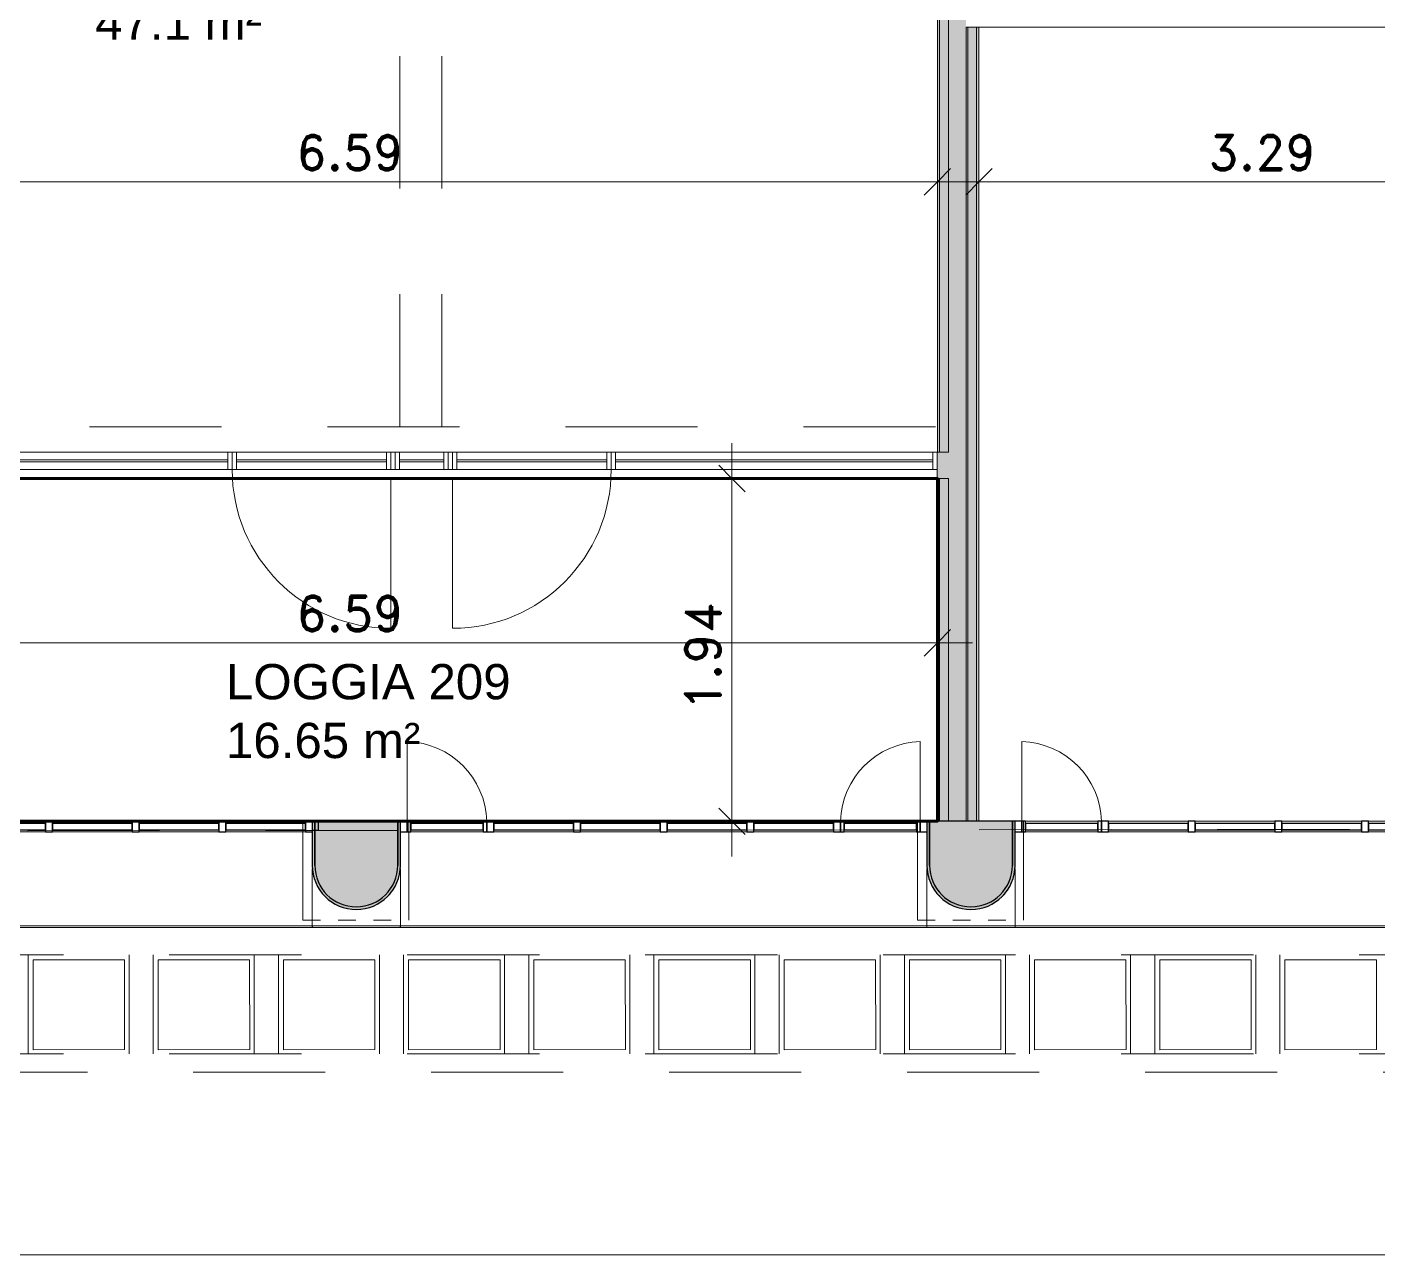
# Model space of a CAD drawing. Header units: metres. Extents: x -227.9 to -140, y 37.9 to 92.1.
# Drawn here: x -185.8 to -178.14, y 38.01 to 44.98 of the extents above; entities that cross this region are included whole.
import ezdxf

# ---------------------------------------------------------------- set-up
doc = ezdxf.new("R2010")
doc.units = ezdxf.units.M
doc.linetypes.add('JIS_02_0.7', pattern=[1.35, 0.75, -0.6])
doc.linetypes.add('Projeté', pattern=[0.003969, 0.002381, -0.001587])
for name, color, linetype, lineweight in [('A-ANNO-DIMS', 7, 'Continuous', 9), ('A-ANNO-DIMS-100', 7, 'Continuous', 9), ('A-AREA-IDEN', 7, 'Continuous', 9), ('A-COLS', 7, 'Continuous', 5), ('A-FLOR', 7, 'Continuous', 5), ('A-GLAZ', 7, 'Continuous', 5), ('A-WALL', 7, 'Continuous', 5), ('A-WALL-PATT', 7, 'Continuous', 13), ('I-WALL', 7, 'Continuous', 5), ('Q-SPCQ', 7, 'Continuous', 5)]:
    doc.layers.add(name, color=color, linetype=linetype, lineweight=lineweight)
doc.layers.add('A-DETL', color=94, linetype='Continuous', lineweight=5, true_color=0x00a600)
doc.layers.add('LOGGIA', color=131, linetype='Continuous')
doc.styles.add('Arial_1', font='arial.ttf', dxfattribs={"height": 0.2})
doc.styles.add('RomanD_B', font='', dxfattribs={"height": 0.2})
doc.styles.get('RomanD_B').set_extended_font_data('RomanD', bold=True)
doc.dimstyles.new('LAG-Romans_0_2', dxfattribs={"dimscale": 0.3048, "dimtxt": 0.200715, "dimasz": 0.492126, "dimexe": 0.787402, "dimexo": 0.0625, "dimgap": 0, "dimtad": 1, "dimrnd": 0.01, "dimzin": 0, "dimdsep": 46, "dimtxsty": 'RomanD_B', "dimblk1": 'OBLIQUE', "dimblk2": 'OBLIQUE', "dimsah": 1, "dimcen": 0.09, "dimdle": 0.656168, "dimazin": 0, "dimtfac": 1, "dimtdec": 4, "dimtix": 1, "dimtmove": 0, "dimatfit": 3, "dimfxl": 0.787402, "dimfxlon": 1, "dimtvp": 1, "dimtolj": 1, "dimtzin": 0, "dimarcsym": 2})

# ---------------------------------------------------------------- blocks, each defined once
blk = doc.blocks.new('LAG-B2020-FENÊTRE-12FT-02-02_02 - LAG-B2020-FENÊTRE-12FT-02-02_02-V9-MUC-LAG-PRO-PLA-ARC-TZN-N02-AG02Ec-Cote')
at = {"layer": 'A-GLAZ', "lineweight": 9}
for p, q in [((-0.76, -0.28), (-0.76, -0.732)), ((2.15, -0.28), (2.15, -0.732))]:
    blk.add_line(p, q, dxfattribs=at)
for centre, start, end in [((-0.7726, -0.2677), 271.55837, 358.4839), ((2.1626, -0.2677), 181.5161, 268.44163)]:
    blk.add_arc(centre, 0.4645, start, end, dxfattribs=at)
blk = doc.blocks.new('LAG-B2010_90-VIDE-COLONNE - LAG-B2010_90-VIDE-COLONNE-FAC-0_5_1_7-10796201-MUC-LAG-PRO-PLA-ARC-TZN-N02-AG02Ec-Cote')
at = {"layer": 'A-GLAZ', "linetype": 'Projeté', "lineweight": 9}
for p, q in [((0.2918, 0.28), (-0.3082, 0.28)), ((-0.3082, -0.28), (0.2918, -0.28))]:
    blk.add_line(p, q, dxfattribs=at)
at = {"layer": 'A-GLAZ', "lineweight": 9}
for p, q in [((-0.3082, 0.28), (-0.3082, -0.28)), ((0.2918, -0.28), (0.2918, 0.28))]:
    blk.add_line(p, q, dxfattribs=at)
blk = doc.blocks.new('LAG-rebord de fenêtre - LAG-rebord de fenêtre-V14-MUC-LAG-PRO-PLA-ARC-TZN-N02-AG02Ec-Cote')
at = {"layer": 'Q-SPCQ', "color": 9, "lineweight": 9, "true_color": 0xc0c0c0}
for p, q in [((0.5, 0.3549), (0, 0.3549)), ((0, 0.3451), (0, 0.3549)), ((0.5, 0.3451), (0, 0.3451)), ((0, 0.0224), (0, 0.345)), ((0.5, 0.3549), (0.5, 0.3451)), ((0.5, 0.345), (0.5, 0.0224)), ((0.3963, 0.2039), (0.3989, 0.2021)), ((0, 0.0224), (0.0045, 0.0524)), ((0.4965, 0.0474), (0.5, 0.0224))]:
    blk.add_line(p, q, dxfattribs=at)
at = {"layer": 'Q-SPCQ', "color": 9, "lineweight": 9, "true_color": 0xc0c0c0, "flags": 128}
for points in [[(0.0586, 0.1624), (0.062, 0.1663), (0.0753, 0.1802)], [(0.0997, 0.201), (0.1011, 0.2021), (0.1095, 0.208)], [(0.4295, 0.1754), (0.438, 0.1663), (0.4402, 0.1638)], [(0.0065, 0.0611), (0.0103, 0.0744), (0.0201, 0.1006)], [(0.0269, 0.1151), (0.0313, 0.1231), (0.0443, 0.1439)], [(0.4592, 0.1387), (0.4687, 0.1231), (0.472, 0.1171)], [(0.4822, 0.0953), (0.4897, 0.0744), (0.4927, 0.0638)]]:
    blk.add_lwpolyline(points, dxfattribs=at)
blk = doc.blocks.new('LAG-rebord de fenêtre - LAG-rebord de fenêtre-V15-MUC-LAG-PRO-PLA-ARC-TZN-N02-AG02Ec-Cote')
at = {"layer": 'Q-SPCQ', "color": 9, "lineweight": 9, "true_color": 0xc0c0c0}
for p, q in [((0.5, 0.3549), (0, 0.3549)), ((0, 0.3451), (0, 0.3549)), ((0.5, 0.3451), (0, 0.3451)), ((0, 0.0224), (0, 0.345)), ((0.5, 0.3549), (0.5, 0.3451)), ((0.5, 0.345), (0.5, 0.0224)), ((0.3973, 0.2032), (0.3989, 0.2021)), ((0, 0.0224), (0.0046, 0.0526)), ((0.4965, 0.047), (0.5, 0.0224))]:
    blk.add_line(p, q, dxfattribs=at)
at = {"layer": 'Q-SPCQ', "color": 9, "lineweight": 9, "true_color": 0xc0c0c0, "flags": 128}
for points in [[(0.0586, 0.1624), (0.062, 0.1663), (0.0752, 0.1801)], [(0.0997, 0.201), (0.1011, 0.2021), (0.1092, 0.2078)], [(0.4302, 0.1747), (0.438, 0.1663), (0.44, 0.164)], [(0.0065, 0.061), (0.0103, 0.0744), (0.0202, 0.1008)], [(0.0269, 0.115), (0.0313, 0.1231), (0.0444, 0.144)], [(0.4596, 0.1381), (0.4687, 0.1231), (0.4719, 0.1174)], [(0.4824, 0.0949), (0.4897, 0.0744), (0.4927, 0.0641)]]:
    blk.add_lwpolyline(points, dxfattribs=at)
blk = doc.blocks.new('LAG-B2020-FENÊTRE-12FT-02-02_02 Incendies - LAG-B2020-FENÊTRE-12FT-02-02_02P-V23-MUC-LAG-PRO-PLA-ARC-TZN-N02-AG02Ec-Cote')
at = {"layer": 'A-GLAZ', "lineweight": 9}
for p, q in [((2.19, 0.3229), (-0.8, 0.3229)), ((-0.8, 0.3131), (-0.8, 0.3229)), ((2.19, 0.3131), (-0.8, 0.3131)), ((2.19, 0.3229), (2.19, 0.3131)), ((2.19, 0.3131), (2.19, 0.28)), ((-0.8, -0.0104), (-0.8, 0.0003)), ((-0.76, -0.22), (-0.3083, -0.22)), ((-0.2683, -0.22), (0.1833, -0.22)), ((0.2233, -0.22), (0.675, -0.22)), ((0.715, -0.22), (1.1667, -0.22)), ((1.2267, -0.22), (1.6583, -0.22)), ((1.6983, -0.22), (2.13, -0.22)), ((-0.3083, -0.28), (-0.76, -0.28)), ((0.1833, -0.28), (-0.2683, -0.28)), ((0.675, -0.28), (0.2233, -0.28)), ((1.1667, -0.28), (0.715, -0.28)), ((1.6583, -0.28), (1.2267, -0.28)), ((2.13, -0.28), (1.6983, -0.28))]:
    blk.add_line(p, q, dxfattribs=at)
at = {"layer": 'A-GLAZ', "lineweight": 25}
for p, q in [((-0.76, -0.22), (-0.8, -0.22)), ((-0.8, -0.22), (-0.8, -0.28)), ((-0.76, -0.28), (-0.76, -0.22)), ((-0.2683, -0.22), (-0.3083, -0.22)), ((-0.3083, -0.22), (-0.3083, -0.28)), ((-0.2683, -0.28), (-0.2683, -0.22)), ((0.2233, -0.22), (0.1833, -0.22)), ((0.1833, -0.22), (0.1833, -0.28)), ((0.2233, -0.28), (0.2233, -0.22)), ((0.715, -0.22), (0.675, -0.22)), ((0.675, -0.22), (0.675, -0.28)), ((0.715, -0.28), (0.715, -0.22)), ((1.2067, -0.22), (1.1667, -0.22)), ((1.1667, -0.22), (1.1667, -0.28)), ((1.2267, -0.22), (1.2067, -0.22)), ((1.2067, -0.22), (1.2067, -0.28)), ((1.2067, -0.28), (1.2067, -0.22)), ((1.2267, -0.28), (1.2267, -0.22)), ((1.6983, -0.22), (1.6583, -0.22)), ((1.6583, -0.22), (1.6583, -0.28)), ((1.6983, -0.28), (1.6983, -0.22)), ((2.15, -0.22), (2.13, -0.22)), ((2.13, -0.22), (2.13, -0.28)), ((2.15, -0.28), (2.15, -0.22)), ((2.19, -0.22), (2.15, -0.22)), ((2.15, -0.22), (2.15, -0.28)), ((2.19, -0.28), (2.19, -0.22)), ((-0.8, -0.28), (-0.76, -0.28)), ((-0.3083, -0.232), (-0.76, -0.232)), ((-0.76, -0.232), (-0.76, -0.268)), ((-0.76, -0.268), (-0.3083, -0.268)), ((-0.3083, -0.268), (-0.3083, -0.232)), ((-0.3083, -0.28), (-0.2683, -0.28)), ((0.1833, -0.232), (-0.2683, -0.232)), ((-0.2683, -0.232), (-0.2683, -0.268)), ((-0.2683, -0.268), (0.1833, -0.268)), ((0.1833, -0.268), (0.1833, -0.232)), ((0.1833, -0.28), (0.2233, -0.28)), ((0.675, -0.232), (0.2233, -0.232)), ((0.2233, -0.232), (0.2233, -0.268)), ((0.2233, -0.268), (0.675, -0.268)), ((0.675, -0.268), (0.675, -0.232)), ((0.675, -0.28), (0.715, -0.28)), ((1.1667, -0.232), (0.715, -0.232)), ((0.715, -0.232), (0.715, -0.268)), ((0.715, -0.268), (1.1667, -0.268)), ((1.1667, -0.268), (1.1667, -0.232)), ((1.1667, -0.28), (1.2067, -0.28)), ((1.6583, -0.232), (1.2067, -0.232)), ((1.2067, -0.232), (1.2067, -0.268)), ((1.2067, -0.268), (1.6583, -0.268)), ((1.2067, -0.28), (1.2267, -0.28)), ((1.6583, -0.268), (1.6583, -0.232)), ((1.6583, -0.28), (1.6983, -0.28)), ((2.13, -0.232), (1.6983, -0.232)), ((1.6983, -0.232), (1.6983, -0.268)), ((1.6983, -0.268), (2.13, -0.268)), ((2.13, -0.268), (2.13, -0.232)), ((2.13, -0.28), (2.15, -0.28)), ((2.15, -0.28), (2.19, -0.28))]:
    blk.add_line(p, q, dxfattribs=at)
blk = doc.blocks.new('MUC-LAG-DCE-M3D-ARC-FAC-TNV-v21_rvt-1-MUC-LAG-PRO-PLA-ARC-TZN-N02-AG02Ec-Cote')
at = {"layer": 'A-COLS', "true_color": 0x808080}
for points in [[(-183.9339, 39.9697), (-183.8783, 39.976), (-183.8255, 39.9945), (-183.7781, 40.0243), (-183.7385, 40.0639), (-183.7087, 40.1113), (-183.6902, 40.1641), (-183.6839, 40.2197), (-183.6839, 40.4697), (-183.6989, 40.4697), (-183.6989, 40.2197), (-183.7048, 40.1674), (-183.7222, 40.1178), (-183.7502, 40.0732), (-183.7874, 40.036), (-183.832, 40.008), (-183.8816, 39.9906), (-183.9339, 39.9847), (-183.9862, 39.9906), (-184.0359, 40.008), (-184.0805, 40.036), (-184.1177, 40.0732), (-184.1457, 40.1178), (-184.163, 40.1674), (-184.1689, 40.2197), (-184.1689, 40.4697), (-184.1817, 40.4697), (-184.1817, 40.4097), (-184.1839, 40.4097), (-184.1839, 40.2197), (-184.1777, 40.1641), (-184.1592, 40.1113), (-184.1294, 40.0639), (-184.0898, 40.0243), (-184.0424, 39.9945), (-183.9896, 39.976)], [(-183.9339, 39.9847), (-183.8816, 39.9906), (-183.832, 40.008), (-183.7874, 40.036), (-183.7502, 40.0732), (-183.7222, 40.1178), (-183.7048, 40.1674), (-183.6989, 40.2197), (-183.6989, 40.4697), (-184.1689, 40.4697), (-184.1689, 40.2197), (-184.163, 40.1674), (-184.1457, 40.1178), (-184.1177, 40.0732), (-184.0805, 40.036), (-184.0359, 40.008), (-183.9862, 39.9906)]]:
    blk.add_hatch(color=8, dxfattribs=at).paths.add_polyline_path(points)
at = {"layer": 'A-WALL', "true_color": 0x808080}
h = blk.add_hatch(color=8, dxfattribs=at)
h.paths.add_polyline_path([(-187.178, 40.3697), (-187.1717, 40.3697), (-187.1717, 40.4697), (-187.218, 40.4697), (-187.218, 40.4197), (-187.178, 40.4197), (-187.178, 40.4097)])
h.paths.add_polyline_path([(-184.1817, 40.4197), (-184.148, 40.4197), (-184.148, 40.4697), (-184.1817, 40.4697)])
for points in [[(-180.4469, 39.9697), (-180.3913, 39.976), (-180.3385, 39.9945), (-180.2911, 40.0243), (-180.2515, 40.0639), (-180.2217, 40.1113), (-180.2032, 40.1641), (-180.1969, 40.2197), (-180.1969, 40.4697), (-180.2119, 40.4697), (-180.2119, 40.2197), (-180.2178, 40.1674), (-180.2352, 40.1178), (-180.2632, 40.0732), (-180.3004, 40.036), (-180.345, 40.008), (-180.3946, 39.9906), (-180.4469, 39.9847), (-180.4992, 39.9906), (-180.5489, 40.008), (-180.5935, 40.036), (-180.6307, 40.0732), (-180.6587, 40.1178), (-180.676, 40.1674), (-180.6819, 40.2197), (-180.6819, 40.4697), (-180.6969, 40.4697), (-180.6969, 40.2197), (-180.6907, 40.1641), (-180.6722, 40.1113), (-180.6424, 40.0639), (-180.6028, 40.0243), (-180.5554, 39.9945), (-180.5026, 39.976)], [(-180.4469, 39.9847), (-180.3946, 39.9906), (-180.345, 40.008), (-180.3004, 40.036), (-180.2632, 40.0732), (-180.2352, 40.1178), (-180.2178, 40.1674), (-180.2119, 40.2197), (-180.2119, 40.4697), (-180.6819, 40.4697), (-180.6819, 40.2197), (-180.676, 40.1674), (-180.6587, 40.1178), (-180.6307, 40.0732), (-180.5935, 40.036), (-180.5489, 40.008), (-180.4992, 39.9906)]]:
    blk.add_hatch(color=8, dxfattribs=at).paths.add_polyline_path(points)
at = {"layer": 'A-COLS', "lineweight": 25}
for p, q in [((-184.1689, 40.4697), (-184.1817, 40.4697)), ((-183.6989, 40.4697), (-184.1689, 40.4697)), ((-184.1689, 40.4697), (-184.1689, 40.2197)), ((-184.1689, 40.2197), (-184.1689, 40.4697)), ((-183.6989, 40.2197), (-183.6989, 40.4697)), ((-183.6839, 40.4697), (-183.6989, 40.4697)), ((-183.6989, 40.4697), (-183.6989, 40.2197)), ((-183.6839, 40.2197), (-183.6839, 40.4697)), ((-184.1839, 40.4097), (-184.1839, 40.2197))]:
    blk.add_line(p, q, dxfattribs=at)
for radius in [0.25, 0.235, 0.235]:
    blk.add_arc((-183.9339, 40.2197), radius, 179.99996, 359.99996, dxfattribs=at)
at = {"layer": 'A-FLOR', "lineweight": 9}
blk.add_line((-189.8128, 38.0097), (-150.4106, 38.0097), dxfattribs=at)
at = {"layer": 'A-GLAZ', "lineweight": 25}
for p, q in [((-183.6852, 40.4697), (-183.6852, 40.4097)), ((-183.6452, 40.4697), (-183.6852, 40.4697)), ((-183.6452, 40.4097), (-183.6452, 40.4697)), ((-183.6252, 40.4697), (-183.6452, 40.4697)), ((-183.6452, 40.4697), (-183.6452, 40.4097)), ((-183.6252, 40.4097), (-183.6252, 40.4697)), ((-183.2136, 40.4697), (-183.2136, 40.4097)), ((-183.1936, 40.4697), (-183.2136, 40.4697)), ((-183.1536, 40.4697), (-183.1936, 40.4697)), ((-183.1936, 40.4697), (-183.1936, 40.4097)), ((-183.1936, 40.4097), (-183.1936, 40.4697)), ((-183.1536, 40.4097), (-183.1536, 40.4697)), ((-182.6619, 40.4697), (-182.7019, 40.4697)), ((-182.7019, 40.4697), (-182.7019, 40.4097)), ((-182.6619, 40.4097), (-182.6619, 40.4697)), ((-182.1702, 40.4697), (-182.2102, 40.4697)), ((-182.2102, 40.4697), (-182.2102, 40.4097)), ((-182.1702, 40.4097), (-182.1702, 40.4697)), ((-181.6786, 40.4697), (-181.7186, 40.4697)), ((-181.7186, 40.4697), (-181.7186, 40.4097)), ((-181.6786, 40.4097), (-181.6786, 40.4697)), ((-181.1869, 40.4697), (-181.2269, 40.4697)), ((-181.2269, 40.4697), (-181.2269, 40.4097)), ((-181.1869, 40.4097), (-181.1869, 40.4697)), ((-181.1869, 40.4697), (-181.1869, 40.4097)), ((-181.1669, 40.4697), (-181.1869, 40.4697)), ((-181.1669, 40.4097), (-181.1669, 40.4697)), ((-180.7352, 40.4697), (-180.7552, 40.4697)), ((-180.7552, 40.4697), (-180.7552, 40.4097)), ((-180.6952, 40.4697), (-180.7352, 40.4697)), ((-180.7352, 40.4697), (-180.7352, 40.4097)), ((-180.7352, 40.4097), (-180.7352, 40.4697)), ((-180.6952, 40.4097), (-180.6952, 40.4697)), ((-180.1982, 40.4697), (-180.1982, 40.4097)), ((-180.1582, 40.4697), (-180.1982, 40.4697)), ((-180.1582, 40.4097), (-180.1582, 40.4697)), ((-180.1382, 40.4697), (-180.1582, 40.4697)), ((-180.1582, 40.4697), (-180.1582, 40.4097)), ((-180.1382, 40.4097), (-180.1382, 40.4697)), ((-179.7266, 40.4697), (-179.7266, 40.4097)), ((-179.7066, 40.4697), (-179.7266, 40.4697)), ((-179.6666, 40.4697), (-179.7066, 40.4697)), ((-179.7066, 40.4697), (-179.7066, 40.4097)), ((-179.7066, 40.4097), (-179.7066, 40.4697)), ((-179.6666, 40.4097), (-179.6666, 40.4697)), ((-179.1749, 40.4697), (-179.2149, 40.4697)), ((-179.2149, 40.4697), (-179.2149, 40.4097)), ((-179.1749, 40.4097), (-179.1749, 40.4697)), ((-178.6832, 40.4697), (-178.7232, 40.4697)), ((-178.7232, 40.4697), (-178.7232, 40.4097)), ((-178.6832, 40.4097), (-178.6832, 40.4697)), ((-178.1916, 40.4697), (-178.2316, 40.4697)), ((-178.2316, 40.4697), (-178.2316, 40.4097)), ((-178.1916, 40.4097), (-178.1916, 40.4697)), ((-183.6852, 40.4097), (-183.6452, 40.4097)), ((-183.6452, 40.4097), (-183.6252, 40.4097)), ((-183.2136, 40.4577), (-183.6252, 40.4577)), ((-183.6252, 40.4577), (-183.6252, 40.4217)), ((-183.6252, 40.4217), (-183.2136, 40.4217)), ((-183.2136, 40.4217), (-183.2136, 40.4577)), ((-183.2136, 40.4097), (-183.1936, 40.4097)), ((-183.1936, 40.4097), (-183.1536, 40.4097)), ((-182.7019, 40.4577), (-183.1536, 40.4577)), ((-183.1536, 40.4577), (-183.1536, 40.4217)), ((-183.1536, 40.4217), (-182.7019, 40.4217)), ((-182.7019, 40.4217), (-182.7019, 40.4577)), ((-182.7019, 40.4097), (-182.6619, 40.4097)), ((-182.2102, 40.4577), (-182.6619, 40.4577)), ((-182.6619, 40.4577), (-182.6619, 40.4217)), ((-182.6619, 40.4217), (-182.2102, 40.4217)), ((-182.2102, 40.4217), (-182.2102, 40.4577)), ((-182.2102, 40.4097), (-182.1702, 40.4097)), ((-181.7186, 40.4577), (-182.1702, 40.4577)), ((-182.1702, 40.4577), (-182.1702, 40.4217)), ((-182.1702, 40.4217), (-181.7186, 40.4217)), ((-181.7186, 40.4217), (-181.7186, 40.4577)), ((-181.7186, 40.4097), (-181.6786, 40.4097)), ((-181.2269, 40.4577), (-181.6786, 40.4577)), ((-181.6786, 40.4577), (-181.6786, 40.4217)), ((-181.6786, 40.4217), (-181.2269, 40.4217)), ((-181.2269, 40.4217), (-181.2269, 40.4577)), ((-181.2269, 40.4097), (-181.1869, 40.4097)), ((-181.1869, 40.4097), (-181.1669, 40.4097)), ((-180.7552, 40.4577), (-181.1669, 40.4577)), ((-181.1669, 40.4577), (-181.1669, 40.4217)), ((-181.1669, 40.4217), (-180.7552, 40.4217)), ((-180.7552, 40.4217), (-180.7552, 40.4577)), ((-180.7552, 40.4097), (-180.7352, 40.4097)), ((-180.7352, 40.4097), (-180.6952, 40.4097)), ((-180.1982, 40.4097), (-180.1582, 40.4097)), ((-180.1582, 40.4097), (-180.1382, 40.4097)), ((-179.7266, 40.4577), (-180.1382, 40.4577)), ((-180.1382, 40.4577), (-180.1382, 40.4217)), ((-180.1382, 40.4217), (-179.7266, 40.4217)), ((-179.7266, 40.4217), (-179.7266, 40.4577)), ((-179.7266, 40.4097), (-179.7066, 40.4097)), ((-179.7066, 40.4097), (-179.6666, 40.4097)), ((-179.2149, 40.4577), (-179.6666, 40.4577)), ((-179.6666, 40.4577), (-179.6666, 40.4217)), ((-179.6666, 40.4217), (-179.2149, 40.4217)), ((-179.2149, 40.4217), (-179.2149, 40.4577)), ((-179.2149, 40.4097), (-179.1749, 40.4097)), ((-178.7232, 40.4577), (-179.1749, 40.4577)), ((-179.1749, 40.4577), (-179.1749, 40.4217)), ((-179.1749, 40.4217), (-178.7232, 40.4217)), ((-178.7232, 40.4217), (-178.7232, 40.4577)), ((-178.7232, 40.4097), (-178.6832, 40.4097)), ((-178.2316, 40.4577), (-178.6832, 40.4577)), ((-178.6832, 40.4577), (-178.6832, 40.4217)), ((-178.6832, 40.4217), (-178.2316, 40.4217)), ((-178.2316, 40.4217), (-178.2316, 40.4577)), ((-178.2316, 40.4097), (-178.1916, 40.4097)), ((-177.7399, 40.4577), (-178.1916, 40.4577)), ((-178.1916, 40.4577), (-178.1916, 40.4217)), ((-178.1916, 40.4217), (-177.7399, 40.4217))]:
    blk.add_line(p, q, dxfattribs=at)
at = {"layer": 'A-GLAZ', "lineweight": 9}
for p, q in [((-183.6252, 40.4697), (-183.2136, 40.4697)), ((-183.1536, 40.4697), (-182.7019, 40.4697)), ((-182.6619, 40.4697), (-182.2102, 40.4697)), ((-182.1702, 40.4697), (-181.7186, 40.4697)), ((-181.6786, 40.4697), (-181.2269, 40.4697)), ((-181.1669, 40.4697), (-180.7552, 40.4697)), ((-180.1382, 40.4697), (-179.7266, 40.4697)), ((-179.6666, 40.4697), (-179.2149, 40.4697)), ((-179.1749, 40.4697), (-178.7232, 40.4697)), ((-178.6832, 40.4697), (-178.2316, 40.4697)), ((-178.1916, 40.4697), (-177.7399, 40.4697)), ((-183.2136, 40.4097), (-183.6252, 40.4097)), ((-183.1536, 40.4097), (-182.7019, 40.4097)), ((-182.6619, 40.4097), (-182.2102, 40.4097)), ((-182.1702, 40.4097), (-181.7186, 40.4097)), ((-181.6786, 40.4097), (-181.2269, 40.4097)), ((-180.7552, 40.4097), (-181.1669, 40.4097)), ((-179.7266, 40.4097), (-180.1382, 40.4097)), ((-179.6666, 40.4097), (-179.2149, 40.4097)), ((-179.1749, 40.4097), (-178.7232, 40.4097)), ((-178.6832, 40.4097), (-178.2316, 40.4097)), ((-178.1916, 40.4097), (-177.7399, 40.4097)), ((-183.6852, 40.1916), (-183.6852, 40.2083)), ((-180.6952, 40.2045), (-180.6952, 40.1917)), ((-180.1982, 40.1917), (-180.1982, 40.2083)), ((-183.6852, 39.8668), (-183.6852, 39.8766)), ((-183.6852, 39.8766), (-180.6967, 39.8766)), ((-183.6852, 39.8668), (-180.6952, 39.8668)), ((-180.1982, 39.8668), (-177.2082, 39.8668)), ((-180.1967, 39.8766), (-177.2097, 39.8766))]:
    blk.add_line(p, q, dxfattribs=at)
at = {"layer": 'A-WALL', "lineweight": 25}
for p, q in [((-184.148, 40.4697), (-184.1817, 40.4697)), ((-184.148, 40.4197), (-184.148, 40.4697)), ((-180.6819, 40.4697), (-180.6969, 40.4697)), ((-180.6969, 40.4697), (-180.6969, 40.2197)), ((-180.2119, 40.4697), (-180.6819, 40.4697)), ((-180.6819, 40.4697), (-180.6819, 40.2197)), ((-180.6819, 40.2197), (-180.6819, 40.4697)), ((-180.2119, 40.2197), (-180.2119, 40.4697)), ((-180.1969, 40.4697), (-180.2119, 40.4697)), ((-180.2119, 40.4697), (-180.2119, 40.2197)), ((-180.1969, 40.2197), (-180.1969, 40.4697)), ((-184.1817, 40.4197), (-184.148, 40.4197))]:
    blk.add_line(p, q, dxfattribs=at)
for radius in [0.25, 0.235, 0.235]:
    blk.add_arc((-180.4469, 40.2197), radius, 179.99996, 359.99996, dxfattribs=at)
at = {"layer": 'A-GLAZ', "lineweight": 9, "rotation": 180}
for name, p in [('LAG-B2020-FENÊTRE-12FT-02-02_02 - LAG-B2020-FENÊTRE-12FT-02-02_02-V9-MUC-LAG-PRO-PLA-ARC-TZN-N02-AG02Ec-Cote', (-181.4952, 40.1897)), ('LAG-B2020-FENÊTRE-12FT-02-02_02 - LAG-B2020-FENÊTRE-12FT-02-02_02-V9-MUC-LAG-PRO-PLA-ARC-TZN-N02-AG02Ec-Cote', (-178.0082, 40.1897)), ('LAG-B2020-FENÊTRE-12FT-02-02_02 Incendies - LAG-B2020-FENÊTRE-12FT-02-02_02P-V23-MUC-LAG-PRO-PLA-ARC-TZN-N02-AG02Ec-Cote', (-184.9817, 40.1897)), ('LAG-B2010_90-VIDE-COLONNE - LAG-B2010_90-VIDE-COLONNE-FAC-0_5_1_7-10796201-MUC-LAG-PRO-PLA-ARC-TZN-N02-AG02Ec-Cote', (-183.9447, 40.1897)), ('LAG-B2010_90-VIDE-COLONNE - LAG-B2010_90-VIDE-COLONNE-FAC-0_5_1_7-10796201-MUC-LAG-PRO-PLA-ARC-TZN-N02-AG02Ec-Cote', (-180.4577, 40.1897))]:
    blk.add_blockref(name, p, dxfattribs=at)
at = {"layer": 'Q-SPCQ', "lineweight": 9, "rotation": 180}
for name, p in [('LAG-rebord de fenêtre - LAG-rebord de fenêtre-V15-MUC-LAG-PRO-PLA-ARC-TZN-N02-AG02Ec-Cote', (-183.6837, 40.2217)), ('LAG-rebord de fenêtre - LAG-rebord de fenêtre-V14-MUC-LAG-PRO-PLA-ARC-TZN-N02-AG02Ec-Cote', (-180.1967, 40.2217))]:
    blk.add_blockref(name, p, dxfattribs=at)
blk = doc.blocks.new('LAG-C1020-FENÊTRE-12FT-22-01 - LAG-C1020-FENÊTRE-12FT-22-01-13044332-MUC-LAG-PRO-PLA-ARC-TZN-N02-AG02Ec-Cote')
at = {"layer": 'A-GLAZ', "lineweight": 13}
for p, q in [((-3.03, 0.075), (-3.005, 0.075)), ((-3.005, 0.075), (-3.005, -0.025)), ((-3.005, 0.03), (-0.475, 0.03)), ((-3.005, 0.02), (-3.005, 0.03)), ((-0.475, 0.02), (-3.005, 0.02)), ((-0.475, -0.025), (-0.475, 0.075)), ((-0.475, 0.075), (-0.45, 0.075)), ((-0.475, 0.03), (-0.475, 0.02)), ((-0.45, 0.075), (-0.425, 0.075)), ((-0.45, -0.025), (-0.45, 0.075)), ((-0.45, 0.075), (-0.45, -0.025)), ((-0.425, 0.075), (-0.425, -0.025)), ((-0.425, 0.02), (-0.425, 0.03)), ((-0.425, 0.03), (0.425, 0.03)), ((0.425, 0.02), (-0.425, 0.02)), ((0.425, 0.075), (0.45, 0.075)), ((0.425, -0.025), (0.425, 0.075)), ((0.425, 0.03), (0.425, 0.02)), ((0.45, 0.075), (0.45, -0.025)), ((0.45, 0.075), (0.475, 0.075)), ((0.45, -0.025), (0.45, 0.075)), ((0.475, 0.075), (0.475, -0.025)), ((-3.005, -0.025), (-3.03, -0.025)), ((-0.45, -0.025), (-0.475, -0.025)), ((-0.425, -0.025), (-0.45, -0.025)), ((0.45, -0.025), (0.425, -0.025)), ((0.475, -0.025), (0.45, -0.025))]:
    blk.add_line(p, q, dxfattribs=at)
at = {"layer": 'A-GLAZ'}
for p, q in [((-0.475, 0.075), (-3.005, 0.075)), ((-0.425, 0.075), (0.425, 0.075)), ((-3.005, -0.025), (-0.475, -0.025)), ((0.425, -0.025), (-0.425, -0.025)), ((0.45, -0.075), (0.45, -0.925))]:
    blk.add_line(p, q, dxfattribs=at)
blk.add_arc((0.45, -0.025), 0.9, 180, 270, dxfattribs=at)
blk = doc.blocks.new('LAG-C1020-FENÊTRE-12FT-22-01 - LAG-C1020-FENÊTRE-12FT-22-01-13044008-MUC-LAG-PRO-PLA-ARC-TZN-N02-AG02Ec-Cote')
at = {"layer": 'A-GLAZ'}
for p, q in [((0.45, 0.075), (0.45, 0.925)), ((-2.275, 0.025), (-0.475, 0.025)), ((0.425, 0.025), (-0.425, 0.025)), ((-0.475, -0.075), (-2.275, -0.075)), ((-0.425, -0.075), (0.425, -0.075))]:
    blk.add_line(p, q, dxfattribs=at)
at = {"layer": 'A-GLAZ', "lineweight": 13}
for p, q in [((-2.275, 0.025), (-2.3, 0.025)), ((-2.275, -0.075), (-2.275, 0.025)), ((-0.45, 0.025), (-0.475, 0.025)), ((-0.475, 0.025), (-0.475, -0.075)), ((-0.425, 0.025), (-0.45, 0.025)), ((-0.45, 0.025), (-0.45, -0.075)), ((-0.45, -0.075), (-0.45, 0.025)), ((-0.425, -0.075), (-0.425, 0.025)), ((0.45, 0.025), (0.425, 0.025)), ((0.425, 0.025), (0.425, -0.075)), ((0.45, -0.075), (0.45, 0.025)), ((0.475, 0.025), (0.45, 0.025)), ((0.45, 0.025), (0.45, -0.075)), ((0.475, -0.075), (0.475, 0.025)), ((-2.3, -0.075), (-2.275, -0.075)), ((-0.475, -0.02), (-2.275, -0.02)), ((-2.275, -0.02), (-2.275, -0.03)), ((-2.275, -0.03), (-0.475, -0.03)), ((-0.475, -0.03), (-0.475, -0.02)), ((-0.475, -0.075), (-0.45, -0.075)), ((-0.45, -0.075), (-0.425, -0.075)), ((0.425, -0.02), (-0.425, -0.02)), ((-0.425, -0.02), (-0.425, -0.03)), ((-0.425, -0.03), (0.425, -0.03)), ((0.425, -0.03), (0.425, -0.02)), ((0.425, -0.075), (0.45, -0.075)), ((0.45, -0.075), (0.475, -0.075))]:
    blk.add_line(p, q, dxfattribs=at)
at = {"layer": 'A-GLAZ'}
blk.add_arc((0.45, 0.025), 0.9, 90, 180, dxfattribs=at)
blk = doc.blocks.new('LAG-C1020-FENÊTRE-12FT-22-02 - LAG-C1020-FENÊTRE-12FT-22-02-02-15471733-MUC-LAG-PRO-PLA-ARC-TZN-N02-AG02Ec-Cote')
at = {"layer": 'A-GLAZ', "lineweight": 13}
for p, q in [((-1.525, 0.025), (-1.55, 0.025)), ((-1.55, 0.025), (-1.55, -0.075)), ((-1.525, -0.075), (-1.525, 0.025)), ((-1.25, 0.025), (-1.275, 0.025)), ((-1.275, 0.025), (-1.275, -0.075)), ((-1.25, -0.075), (-1.25, 0.025)), ((-1.55, -0.075), (-1.525, -0.075)), ((-1.275, -0.02), (-1.525, -0.02)), ((-1.525, -0.02), (-1.525, -0.03)), ((-1.525, -0.03), (-1.275, -0.03)), ((-1.275, -0.03), (-1.275, -0.02)), ((-1.275, -0.075), (-1.25, -0.075))]:
    blk.add_line(p, q, dxfattribs=at)
at = {"layer": 'A-GLAZ'}
for p, q in [((-1.525, 0.025), (-1.275, 0.025)), ((-1.275, -0.075), (-1.525, -0.075))]:
    blk.add_line(p, q, dxfattribs=at)
blk = doc.blocks.new('DIMBLOCK7-MUC-LAG-PRO-PLA-ARC-TZN-N02-AG02Ec-Cote')
at = {"layer": 'A-ANNO-DIMS-100', "transparency": 16777216}
for p, q in [((-180.4016, 44.3371), (-180.4016, 43.8571)), ((-180.4016, 44.0971), (-180.4016, 44.3371)), ((-177.1104, 44.3371), (-177.1104, 43.8571)), ((-177.1104, 44.0971), (-177.1104, 44.3371)), ((-180.6016, 44.0971), (-176.9104, 44.0971))]:
    blk.add_line(p, q, dxfattribs=at)
at = {"layer": 'A-ANNO-DIMS-100', "lineweight": 25, "transparency": 16777216}
for p, q in [((-180.4016, 44.0971), (-180.3266, 44.1721)), ((-177.1104, 44.0971), (-177.0354, 44.1721)), ((-180.4016, 44.0971), (-180.4766, 44.0221)), ((-177.1104, 44.0971), (-177.1854, 44.0221))]:
    blk.add_line(p, q, dxfattribs=at)
at = {"layer": 'A-ANNO-DIMS-100', "color": 0, "transparency": 16777216, "insert": (-179.0995, 44.3627), "char_height": 0.2, "width": 0.824475, "attachment_point": 1, "line_spacing_factor": 1.146391, "style": 'RomanD_B'}
blk.add_mtext('3.29', dxfattribs=at)
blk = doc.blocks.new('_Oblique')
at = {"color": 0, "linetype": 'ByBlock', "lineweight": -2}
blk.add_line((-0.5, -0.5), (0.5, 0.5), dxfattribs=at)
blk = doc.blocks.new('DIMBLOCK133-MUC-LAG-PRO-PLA-ARC-TZN-N02-AG02Ec-Cote')
at = {"layer": 'A-ANNO-DIMS-100', "transparency": 16777216}
for p, q in [((-187.2244, 44.3371), (-187.2244, 43.8571)), ((-187.2244, 44.0971), (-187.2244, 44.3371)), ((-180.6376, 44.3371), (-180.6376, 43.8571)), ((-180.6376, 44.0971), (-180.6376, 44.3371)), ((-187.4244, 44.0971), (-180.4376, 44.0971))]:
    blk.add_line(p, q, dxfattribs=at)
at = {"layer": 'A-ANNO-DIMS-100', "lineweight": 25, "transparency": 16777216}
for p, q in [((-187.2244, 44.0971), (-187.1494, 44.1721)), ((-180.6376, 44.0971), (-180.5626, 44.1721)), ((-187.2244, 44.0971), (-187.2994, 44.0221)), ((-180.6376, 44.0971), (-180.7126, 44.0221))]:
    blk.add_line(p, q, dxfattribs=at)
at = {"layer": 'A-ANNO-DIMS-100', "color": 0, "transparency": 16777216, "insert": (-184.2745, 44.3627), "char_height": 0.2, "width": 0.824475, "attachment_point": 1, "line_spacing_factor": 1.146391, "style": 'RomanD_B'}
blk.add_mtext('6.59', dxfattribs=at)
blk = doc.blocks.new('DIMBLOCK134-MUC-LAG-PRO-PLA-ARC-TZN-N02-AG02Ec-Cote')
at = {"layer": 'A-ANNO-DIMS-100', "transparency": 16777216}
for p, q in [((-187.2244, 41.7225), (-187.2244, 41.2425)), ((-187.2244, 41.4825), (-187.2244, 41.7225)), ((-180.6376, 41.7225), (-180.6376, 41.2425)), ((-180.6376, 41.4825), (-180.6376, 41.7225)), ((-187.4244, 41.4825), (-180.4376, 41.4825))]:
    blk.add_line(p, q, dxfattribs=at)
at = {"layer": 'A-ANNO-DIMS-100', "lineweight": 25, "transparency": 16777216}
for p, q in [((-187.2244, 41.4825), (-187.1494, 41.5575)), ((-180.6376, 41.4825), (-180.5626, 41.5575)), ((-187.2244, 41.4825), (-187.2994, 41.4075)), ((-180.6376, 41.4825), (-180.7126, 41.4075))]:
    blk.add_line(p, q, dxfattribs=at)
at = {"layer": 'A-ANNO-DIMS-100', "color": 0, "transparency": 16777216, "insert": (-184.2745, 41.7481), "char_height": 0.2, "width": 0.824475, "attachment_point": 1, "line_spacing_factor": 1.146391, "style": 'RomanD_B'}
blk.add_mtext('6.59', dxfattribs=at)
blk = doc.blocks.new('DIMBLOCK146-MUC-LAG-PRO-PLA-ARC-TZN-N02-AG02Ec-Cote')
at = {"layer": 'A-ANNO-DIMS-100', "transparency": 16777216}
for p, q in [((-181.8028, 40.2697), (-181.8028, 42.6146)), ((-182.0428, 42.4146), (-181.5628, 42.4146)), ((-181.8028, 42.4146), (-182.0428, 42.4146)), ((-182.0428, 40.4697), (-181.5628, 40.4697)), ((-181.8028, 40.4697), (-182.0428, 40.4697))]:
    blk.add_line(p, q, dxfattribs=at)
at = {"layer": 'A-ANNO-DIMS-100', "lineweight": 25, "transparency": 16777216}
for p, q in [((-181.8028, 42.4146), (-181.8778, 42.4896)), ((-181.8028, 42.4146), (-181.7278, 42.3396)), ((-181.8028, 40.4697), (-181.8778, 40.5447)), ((-181.8028, 40.4697), (-181.7278, 40.3947))]:
    blk.add_line(p, q, dxfattribs=at)
at = {"layer": 'A-ANNO-DIMS-100', "color": 0, "transparency": 16777216, "insert": (-182.0684, 41.0987), "char_height": 0.2, "width": 0.824475, "attachment_point": 1, "rotation": 90, "line_spacing_factor": 1.146391, "style": 'RomanD_B'}
blk.add_mtext('1.94', dxfattribs=at)

msp = doc.modelspace()

# ---------------------------------------------------------------- hatches: boundary and pattern name
at = {"layer": 'A-WALL-PATT', "lineweight": 5, "true_color": 0xaaaaaa}
h = msp.add_hatch(color=253, dxfattribs=at)
h.paths.add_polyline_path([(-180.4746, 40.4697), (-180.4646, 40.4697), (-180.4646, 44.9755), (-180.4746, 44.9755), (-180.4746, 41.3524)])
h.paths.add_polyline_path([(-180.4746, 45.0755), (-180.4646, 45.0755), (-180.4646, 47.7235), (-180.4746, 47.7235), (-180.4746, 45.6389)])
at = {"layer": 'I-WALL', "true_color": 0xaaaaaa}
msp.add_hatch(color=253, dxfattribs=at).paths.add_polyline_path([(-180.5746, 40.4697), (-180.4746, 40.4697), (-180.4746, 47.7235), (-180.5746, 47.7235), (-180.5746, 41.3524)])
h = msp.add_hatch(color=253, dxfattribs=at)
h.paths.add_polyline_path([(-180.6246, 40.4697), (-180.6246, 42.4146), (-180.6376, 42.4146), (-180.6376, 40.4697)])
h.paths.add_polyline_path([(-180.6376, 42.5646), (-180.6246, 42.5646), (-180.6246, 47.4208), (-180.6376, 47.4208), (-180.6376, 43.4957)])
h.paths.add_polyline_path([(-180.6376, 47.5208), (-180.6246, 47.5208), (-180.6246, 47.6475), (-180.6376, 47.6475)])
h = msp.add_hatch(color=253, dxfattribs=at)
h.paths.add_polyline_path([(-180.5746, 40.4697), (-180.5746, 42.4146), (-180.6246, 42.4146), (-180.6246, 40.4697)])
h.paths.add_polyline_path([(-180.5746, 42.5646), (-180.5746, 47.4208), (-180.6246, 47.4208), (-180.6246, 42.5646)])
h.paths.add_polyline_path([(-180.5746, 47.5208), (-180.5746, 47.6475), (-180.6246, 47.6475), (-180.6246, 47.5208)])
h = msp.add_hatch(color=253, dxfattribs=at)
h.paths.add_polyline_path([(-180.4146, 40.4697), (-180.4146, 44.9755), (-180.4646, 44.9755), (-180.4646, 40.4697)])
h.paths.add_polyline_path([(-180.4146, 45.0755), (-180.4146, 47.6475), (-180.4646, 47.6475), (-180.4646, 45.0755)])
h = msp.add_hatch(color=253, dxfattribs=at)
h.paths.add_polyline_path([(-180.4016, 40.4697), (-180.4016, 44.9755), (-180.4146, 44.9755), (-180.4146, 40.4697)])
h.paths.add_polyline_path([(-180.4146, 45.0755), (-180.4016, 45.0755), (-180.4016, 47.6475), (-180.4146, 47.6475), (-180.4146, 45.6389)])
h = msp.add_hatch(color=253, dxfattribs=at)
h.paths.add_polyline_path([(-180.6246, 42.4146), (-180.5746, 42.4146), (-180.5746, 42.5646), (-180.6379, 42.5646), (-180.6376, 42.4146)])
h.paths.add_polyline_path([(-187.2974, 42.4146), (-187.2179, 42.4146), (-187.2179, 42.5646), (-187.2974, 42.5646), (-187.2974, 42.424)])

# ---------------------------------------------------------------- linework, layer by layer
at = {"layer": 'A-DETL', "color": 8, "linetype": 'JIS_02_0.7', "true_color": 0x808080}
for p, q in [((-183.4492, 42.7096), (-183.4492, 46.8601)), ((-183.6859, 42.7096), (-183.6859, 46.8151))]:
    msp.add_line(p, q, dxfattribs=at)
at = {"layer": 'A-DETL', "color": 9, "linetype": 'JIS_02_0.7', "lineweight": 9, "true_color": 0xc0c0c0}
for p, q in [((-180.6476, 42.7074), (-187.2126, 42.7074)), ((-151.8448, 39.7116), (-222.7553, 39.7116)), ((-185.7959, 39.1507), (-185.7959, 39.7116)), ((-185.223, 39.7116), (-185.223, 39.1507)), ((-185.0857, 39.1507), (-185.0857, 39.7116)), ((-184.5128, 39.7116), (-184.5128, 39.1507)), ((-184.3755, 39.1507), (-184.3755, 39.7116)), ((-183.8026, 39.7116), (-183.8026, 39.1507)), ((-183.6654, 39.1507), (-183.6654, 39.7116)), ((-183.0925, 39.7116), (-183.0925, 39.1507)), ((-182.9552, 39.1507), (-182.9552, 39.7116)), ((-182.3823, 39.7116), (-182.3823, 39.1507)), ((-182.245, 39.1507), (-182.245, 39.7116)), ((-181.6721, 39.7116), (-181.6721, 39.1507)), ((-181.5348, 39.1507), (-181.5348, 39.7116)), ((-180.962, 39.7116), (-180.962, 39.1507)), ((-180.8247, 39.1507), (-180.8247, 39.7116)), ((-180.2518, 39.7116), (-180.2518, 39.1507)), ((-180.1145, 39.1507), (-180.1145, 39.7116)), ((-179.5416, 39.7116), (-179.5416, 39.1507)), ((-179.4043, 39.1507), (-179.4043, 39.7116)), ((-178.8314, 39.7116), (-178.8314, 39.1507)), ((-178.6941, 39.1507), (-178.6941, 39.7116)), ((-185.7677, 39.684), (-185.2489, 39.6847)), ((-185.7677, 39.684), (-185.2494, 39.6847)), ((-185.7677, 39.1737), (-185.7677, 39.684)), ((-185.2489, 39.6847), (-185.2482, 39.1745)), ((-185.0575, 39.684), (-184.5387, 39.6847)), ((-185.0575, 39.684), (-184.5392, 39.6847)), ((-185.0575, 39.1737), (-185.0575, 39.684)), ((-184.5387, 39.6847), (-184.538, 39.1745)), ((-184.3474, 39.684), (-183.8285, 39.6847)), ((-184.3474, 39.684), (-183.829, 39.6847)), ((-184.3474, 39.1737), (-184.3474, 39.684)), ((-183.8285, 39.6847), (-183.8278, 39.1745)), ((-183.6372, 39.684), (-183.1183, 39.6847)), ((-183.6372, 39.684), (-183.1189, 39.6847)), ((-183.6372, 39.1737), (-183.6372, 39.684)), ((-183.1183, 39.6847), (-183.1177, 39.1745)), ((-182.927, 39.684), (-182.4082, 39.6847)), ((-182.927, 39.684), (-182.4087, 39.6847)), ((-182.927, 39.1737), (-182.927, 39.684)), ((-182.4082, 39.6847), (-182.4075, 39.1745)), ((-182.2168, 39.684), (-181.698, 39.6847)), ((-182.2168, 39.684), (-181.6985, 39.6847)), ((-182.2168, 39.1737), (-182.2168, 39.684)), ((-181.698, 39.6847), (-181.6973, 39.1745)), ((-181.5067, 39.684), (-180.9878, 39.6847)), ((-181.5067, 39.684), (-180.9883, 39.6847)), ((-181.5067, 39.1737), (-181.5067, 39.684)), ((-180.9878, 39.6847), (-180.9871, 39.1745)), ((-180.7965, 39.684), (-180.2776, 39.6847)), ((-180.7965, 39.684), (-180.2782, 39.6847)), ((-180.7965, 39.1737), (-180.7965, 39.684)), ((-180.2776, 39.6847), (-180.277, 39.1745)), ((-180.0863, 39.684), (-179.5675, 39.6847)), ((-180.0863, 39.684), (-179.568, 39.6847)), ((-180.0863, 39.1737), (-180.0863, 39.684)), ((-179.5675, 39.6847), (-179.5668, 39.1745)), ((-179.3761, 39.684), (-178.8573, 39.6847)), ((-179.3761, 39.684), (-178.8578, 39.6847)), ((-179.3761, 39.1737), (-179.3761, 39.684)), ((-178.8573, 39.6847), (-178.8566, 39.1745)), ((-178.666, 39.684), (-178.1471, 39.6847)), ((-178.666, 39.684), (-178.1476, 39.6847)), ((-178.666, 39.1737), (-178.666, 39.684)), ((-178.1471, 39.6847), (-178.1465, 39.1745)), ((-185.2482, 39.1745), (-185.7677, 39.1737)), ((-184.538, 39.1745), (-185.0575, 39.1737)), ((-183.8278, 39.1745), (-184.3474, 39.1737)), ((-183.1177, 39.1745), (-183.6372, 39.1737)), ((-182.4075, 39.1745), (-182.927, 39.1737)), ((-181.6973, 39.1745), (-182.2168, 39.1737)), ((-180.9871, 39.1745), (-181.5067, 39.1737)), ((-180.277, 39.1745), (-180.7965, 39.1737)), ((-179.5668, 39.1745), (-180.0863, 39.1737)), ((-178.8566, 39.1745), (-179.3761, 39.1737)), ((-178.1465, 39.1745), (-178.666, 39.1737)), ((-151.8448, 39.1507), (-222.751, 39.1507))]:
    msp.add_line(p, q, dxfattribs=at)
at = {"layer": 'A-DETL', "color": 7, "linetype": 'JIS_02_0.7'}
for p, q in [((-187.1498, 40.4145), (-170.1901, 40.4327)), ((-151.7095, 39.0461), (-222.8783, 39.0461))]:
    msp.add_line(p, q, dxfattribs=at)
at = {"layer": 'A-FLOR'}
msp.add_line((-180.6379, 42.4146), (-187.2179, 42.4146), dxfattribs=at)
at = {"layer": 'A-WALL'}
for p, q in [((-180.6246, 42.5646), (-180.6246, 47.4208)), ((-180.5746, 42.5646), (-180.5746, 47.4208)), ((-180.4746, 40.4697), (-180.4746, 44.9755)), ((-180.4016, 44.9755), (-180.4746, 44.9755)), ((-180.4646, 40.4697), (-180.4646, 44.9755)), ((-180.4146, 40.4697), (-180.4146, 44.9755)), ((-180.5746, 42.5646), (-180.6376, 42.5646)), ((-180.5746, 42.4146), (-180.6376, 42.4146)), ((-180.6246, 40.4697), (-180.6246, 42.4146)), ((-180.5746, 40.4697), (-180.5746, 42.4146))]:
    msp.add_line(p, q, dxfattribs=at)
at = {"layer": 'I-WALL', "lineweight": 13}
for p, q in [((-180.6376, 47.4208), (-180.6376, 42.5646)), ((-180.4016, 40.4697), (-180.4016, 44.9755)), ((-180.4016, 44.9755), (-178.0105, 44.9755)), ((-180.6376, 42.5646), (-180.6379, 42.5646)), ((-180.6379, 42.5646), (-180.6379, 42.4146)), ((-180.6379, 42.4146), (-180.6376, 42.4146)), ((-180.6376, 42.4146), (-180.6376, 40.4697)), ((-180.6376, 40.4697), (-180.4016, 40.4697))]:
    msp.add_line(p, q, dxfattribs=at)
at = {"layer": 'LOGGIA', "lineweight": 140}
msp.add_lwpolyline([(-187.2374, 42.4146), (-180.6376, 42.4146), (-180.6376, 40.4697), (-187.2374, 40.4697)], close=True, dxfattribs=at)

# ---------------------------------------------------------------- block references
at = {"lineweight": 5}
msp.add_blockref('MUC-LAG-DCE-M3D-ARC-FAC-TNV-v21_rvt-1-MUC-LAG-PRO-PLA-ARC-TZN-N02-AG02Ec-Cote', (0, 0), dxfattribs=at)
at = {"layer": 'A-GLAZ'}
msp.add_blockref('LAG-C1020-FENÊTRE-12FT-22-01 - LAG-C1020-FENÊTRE-12FT-22-01-13044332-MUC-LAG-PRO-PLA-ARC-TZN-N02-AG02Ec-Cote', (-184.1879, 42.4896), dxfattribs=at)
at = {"layer": 'A-GLAZ', "rotation": 180}
for name, p in [('LAG-C1020-FENÊTRE-12FT-22-02 - LAG-C1020-FENÊTRE-12FT-22-02-02-15471733-MUC-LAG-PRO-PLA-ARC-TZN-N02-AG02Ec-Cote', (-184.9629, 42.4896)), ('LAG-C1020-FENÊTRE-12FT-22-01 - LAG-C1020-FENÊTRE-12FT-22-01-13044008-MUC-LAG-PRO-PLA-ARC-TZN-N02-AG02Ec-Cote', (-182.9379, 42.4896))]:
    msp.add_blockref(name, p, dxfattribs=at)

# ---------------------------------------------------------------- texts
at = {"layer": 'A-AREA-IDEN', "color": 164, "true_color": 0x0029a5, "char_height": 0.2, "attachment_point": 1, "style": 'Arial_1'}
for s, insert, width in [('47.1 m²', (-185.4153, 45.1037), 1.170464), ('LOGGIA 209^J16.65 m²', (-184.6733, 41.3619), 1.988185)]:
    msp.add_mtext(s, dxfattribs=dict(at, insert=insert, width=width))

# ---------------------------------------------------------------- dimensions: what is measured, and where the dimension line sits
at = {"layer": 'A-ANNO-DIMS'}
for base, p1, p2, override, picture, middle in [((-180.6376, 44.0971), (-187.2244, 44.3371), (-180.6376, 44.3371), {"dimpost": '<>', "dimfxl": 6.586857}, 'DIMBLOCK133-MUC-LAG-PRO-PLA-ARC-TZN-N02-AG02Ec-Cote', (-183.931, 44.1971)), ((-177.1104, 44.0971), (-180.4016, 44.3371), (-177.1104, 44.3371), {"dimpost": '<>', "dimfxl": 3.291111}, 'DIMBLOCK7-MUC-LAG-PRO-PLA-ARC-TZN-N02-AG02Ec-Cote', (-178.756, 44.1971)), ((-180.6376, 41.4825), (-187.2244, 41.7225), (-180.6376, 41.7225), {"dimpost": '<>', "dimfxl": 6.586857}, 'DIMBLOCK134-MUC-LAG-PRO-PLA-ARC-TZN-N02-AG02Ec-Cote', (-183.931, 41.5825))]:
    dim = msp.add_linear_dim(base=base, p1=p1, p2=p2, dimstyle='LAG-Romans_0_2', override=override, dxfattribs=at)
    dim.commit()
    dim.dimension.update_dxf_attribs({"geometry": picture, "text_midpoint": middle})
dim = msp.add_linear_dim(base=(-181.8028, 42.4146), p1=(-182.0428, 40.4697), p2=(-182.0428, 42.4146), angle=90, dimstyle='LAG-Romans_0_2', override={"dimpost": '<>', "dimfxl": 1.944897}, dxfattribs=at)
dim.commit()
dim.dimension.update_dxf_attribs({"geometry": 'DIMBLOCK146-MUC-LAG-PRO-PLA-ARC-TZN-N02-AG02Ec-Cote', "text_midpoint": (-181.9028, 41.4422)})

doc.saveas('drawing.dxf')
